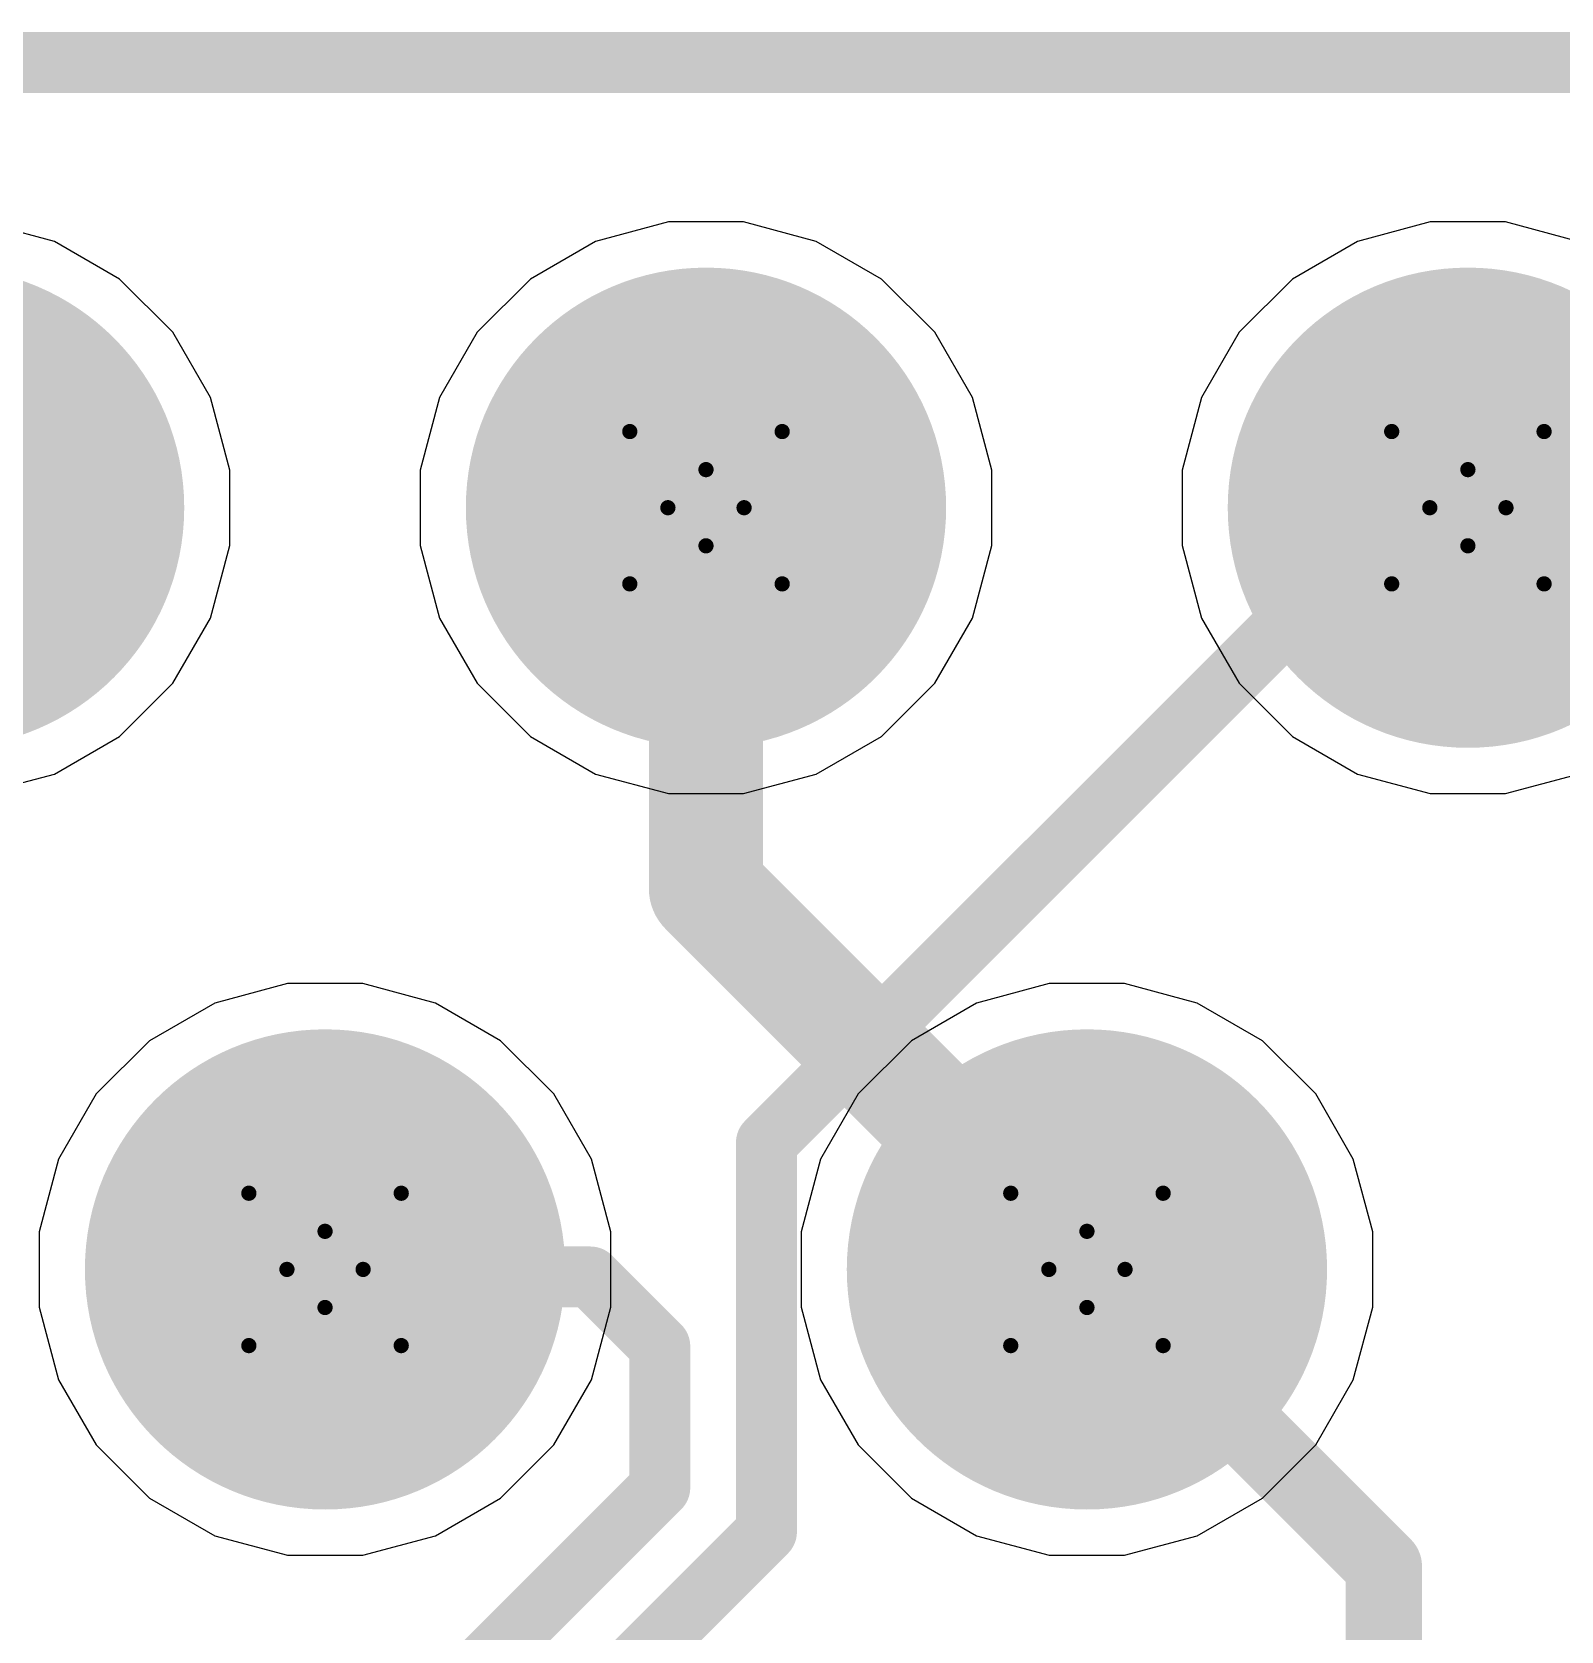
# Model space of a CAD drawing. Header units: inches. Extents: x 0 to 5401, y 0 to 5414.
# Drawn here: x 99.97 to 105.07, y 95.98 to 101.31 of the extents above; entities that cross this region are included whole.
import ezdxf

# ---------------------------------------------------------------- set-up
doc = ezdxf.new("R2010")
doc.units = ezdxf.units.IN
for name, color, linetype in [('Bottom Layer', 5, 'Continuous'), ('Bottom Solder', 6, 'Continuous'), ('Drill Drawing', 1, 'Continuous'), ('Layer 1', 16, 'Continuous'), ('Layer 2', 76, 'Continuous'), ('Multi-Layer', 9, 'Continuous'), ('Pad Holes', 156, 'Continuous'), ('Top Layer', 1, 'Continuous'), ('Top Solder', 216, 'Continuous')]:
    doc.layers.add(name, color=color, linetype=linetype)

# ---------------------------------------------------------------- blocks, each defined once
blk = doc.blocks.new('HR911105A_179')
at = {"layer": 'Bottom Layer'}
h = blk.add_hatch(color=5, dxfattribs=at)
edge = h.paths.add_edge_path()
edge.add_arc((-3.16999874, -4.35499764), 0.69900038, 0, 360)
h = blk.add_hatch(color=5, dxfattribs=at)
edge = h.paths.add_edge_path()
edge.add_arc((-0.62999874, -4.35499764), 0.69900038, 0, 360)
h = blk.add_hatch(color=5, dxfattribs=at)
edge = h.paths.add_edge_path()
edge.add_arc((1.91000126, -4.35499764), 0.69900038, 0, 360)
h = blk.add_hatch(color=5, dxfattribs=at)
edge = h.paths.add_edge_path()
edge.add_arc((-1.89999874, -6.89499764), 0.69900038, 0, 360)
h = blk.add_hatch(color=5, dxfattribs=at)
edge = h.paths.add_edge_path()
edge.add_arc((0.64000126, -6.89499764), 0.69900038, 0, 360)
at = {"layer": 'Bottom Solder'}
h = blk.add_hatch(color=6, dxfattribs=at)
edge = h.paths.add_edge_path()
edge.add_arc((-3.16999874, -4.35499764), 0.8006003799999999, 0, 360)
h = blk.add_hatch(color=6, dxfattribs=at)
edge = h.paths.add_edge_path()
edge.add_arc((-0.62999874, -4.35499764), 0.8006003799999999, 0, 360)
h = blk.add_hatch(color=6, dxfattribs=at)
edge = h.paths.add_edge_path()
edge.add_arc((1.91000126, -4.35499764), 0.8006003799999999, 0, 360)
h = blk.add_hatch(color=6, dxfattribs=at)
edge = h.paths.add_edge_path()
edge.add_arc((-1.89999874, -6.89499764), 0.8006003799999999, 0, 360)
h = blk.add_hatch(color=6, dxfattribs=at)
edge = h.paths.add_edge_path()
edge.add_arc((0.64000126, -6.89499764), 0.8006003799999999, 0, 360)
at = {"layer": 'Layer 1'}
h = blk.add_hatch(color=16, dxfattribs=at)
edge = h.paths.add_edge_path()
edge.add_arc((-3.16999874, -4.35499764), 0.69900038, 0, 360)
h = blk.add_hatch(color=16, dxfattribs=at)
edge = h.paths.add_edge_path()
edge.add_arc((-0.62999874, -4.35499764), 0.69900038, 0, 360)
h = blk.add_hatch(color=16, dxfattribs=at)
edge = h.paths.add_edge_path()
edge.add_arc((1.91000126, -4.35499764), 0.69900038, 0, 360)
h = blk.add_hatch(color=16, dxfattribs=at)
edge = h.paths.add_edge_path()
edge.add_arc((-1.89999874, -6.89499764), 0.69900038, 0, 360)
h = blk.add_hatch(color=16, dxfattribs=at)
edge = h.paths.add_edge_path()
edge.add_arc((0.64000126, -6.89499764), 0.69900038, 0, 360)
at = {"layer": 'Layer 2'}
h = blk.add_hatch(color=76, dxfattribs=at)
edge = h.paths.add_edge_path()
edge.add_arc((-3.16999874, -4.35499764), 0.69900038, 0, 360)
h = blk.add_hatch(color=76, dxfattribs=at)
edge = h.paths.add_edge_path()
edge.add_arc((-0.62999874, -4.35499764), 0.69900038, 0, 360)
h = blk.add_hatch(color=76, dxfattribs=at)
edge = h.paths.add_edge_path()
edge.add_arc((1.91000126, -4.35499764), 0.69900038, 0, 360)
h = blk.add_hatch(color=76, dxfattribs=at)
edge = h.paths.add_edge_path()
edge.add_arc((-1.89999874, -6.89499764), 0.69900038, 0, 360)
h = blk.add_hatch(color=76, dxfattribs=at)
edge = h.paths.add_edge_path()
edge.add_arc((0.64000126, -6.89499764), 0.69900038, 0, 360)
at = {"layer": 'Multi-Layer'}
h = blk.add_hatch(color=9, dxfattribs=at)
edge = h.paths.add_edge_path()
edge.add_arc((-3.16999874, -4.35499764), 0.69900038, 0, 360)
h = blk.add_hatch(color=9, dxfattribs=at)
edge = h.paths.add_edge_path()
edge.add_arc((-0.62999874, -4.35499764), 0.69900038, 0, 360)
h = blk.add_hatch(color=9, dxfattribs=at)
edge = h.paths.add_edge_path()
edge.add_arc((1.91000126, -4.35499764), 0.69900038, 0, 360)
h = blk.add_hatch(color=9, dxfattribs=at)
edge = h.paths.add_edge_path()
edge.add_arc((-1.89999874, -6.89499764), 0.69900038, 0, 360)
h = blk.add_hatch(color=9, dxfattribs=at)
edge = h.paths.add_edge_path()
edge.add_arc((0.64000126, -6.89499764), 0.69900038, 0, 360)
at = {"layer": 'Pad Holes'}
h = blk.add_hatch(color=7, dxfattribs=at)
edge = h.paths.add_edge_path()
edge.add_arc((-3.16999874, -4.35499764), 0.44500038, 0, 360)
h = blk.add_hatch(color=7, dxfattribs=at)
edge = h.paths.add_edge_path()
edge.add_arc((-0.62999874, -4.35499764), 0.44500038, 0, 360)
h = blk.add_hatch(color=7, dxfattribs=at)
edge = h.paths.add_edge_path()
edge.add_arc((1.91000126, -4.35499764), 0.44500038, 0, 360)
h = blk.add_hatch(color=7, dxfattribs=at)
edge = h.paths.add_edge_path()
edge.add_arc((-1.89999874, -6.89499764), 0.44500038, 0, 360)
h = blk.add_hatch(color=7, dxfattribs=at)
edge = h.paths.add_edge_path()
edge.add_arc((0.64000126, -6.89499764), 0.44500038, 0, 360)
at = {"layer": 'Top Layer'}
h = blk.add_hatch(color=1, dxfattribs=at)
edge = h.paths.add_edge_path()
edge.add_arc((-3.16999874, -4.35499764), 0.69900038, 0, 360)
h = blk.add_hatch(color=1, dxfattribs=at)
edge = h.paths.add_edge_path()
edge.add_arc((-0.62999874, -4.35499764), 0.69900038, 0, 360)
h = blk.add_hatch(color=1, dxfattribs=at)
edge = h.paths.add_edge_path()
edge.add_arc((1.91000126, -4.35499764), 0.69900038, 0, 360)
h = blk.add_hatch(color=1, dxfattribs=at)
edge = h.paths.add_edge_path()
edge.add_arc((-1.89999874, -6.89499764), 0.69900038, 0, 360)
h = blk.add_hatch(color=1, dxfattribs=at)
edge = h.paths.add_edge_path()
edge.add_arc((0.64000126, -6.89499764), 0.69900038, 0, 360)
at = {"layer": 'Top Solder'}
h = blk.add_hatch(color=216, dxfattribs=at)
edge = h.paths.add_edge_path()
edge.add_arc((-3.16999874, -4.35499764), 0.8006003799999999, 0, 360)
h = blk.add_hatch(color=216, dxfattribs=at)
edge = h.paths.add_edge_path()
edge.add_arc((-0.62999874, -4.35499764), 0.8006003799999999, 0, 360)
h = blk.add_hatch(color=216, dxfattribs=at)
edge = h.paths.add_edge_path()
edge.add_arc((1.91000126, -4.35499764), 0.8006003799999999, 0, 360)
h = blk.add_hatch(color=216, dxfattribs=at)
edge = h.paths.add_edge_path()
edge.add_arc((-1.89999874, -6.89499764), 0.8006003799999999, 0, 360)
h = blk.add_hatch(color=216, dxfattribs=at)
edge = h.paths.add_edge_path()
edge.add_arc((0.64000126, -6.89499764), 0.8006003799999999, 0, 360)

msp = doc.modelspace()

# ---------------------------------------------------------------- linework, layer by layer
at = {"layer": 'Bottom Layer'}
for points in [[(102.21461396, 98.4576136, 0.3809999999999999, 0.3809999999999999, 0), (102.21461396, 99.7276136, 0.3809999999999999, 0.3809999999999999, 0)], [(102.21461396, 98.4576136, 0.3809999999999999, 0.3809999999999999, 0), (103.48461396, 97.18761359999999, 0.3809999999999999, 0.3809999999999999, 0)]]:
    msp.add_lwpolyline(points, format="xyseb", dxfattribs=at)
for points in [[(102.11936396, 99.7276136, 0.1905, 0.1905, 1), (102.30986396, 99.7276136, 0.1905, 0.1905, 1)], [(102.11936396, 98.4576136, 0.1905, 0.1905, 1), (102.30986396, 98.4576136, 0.1905, 0.1905, 1)], [(102.11936396, 98.4576136, 0.1905, 0.1905, 1), (102.30986396, 98.4576136, 0.1905, 0.1905, 1)], [(103.38936396, 97.18761359999999, 0.1905, 0.1905, 1), (103.57986396, 97.18761359999999, 0.1905, 0.1905, 1)]]:
    msp.add_lwpolyline(points, format="xyseb", close=True, dxfattribs=at)
at = {"layer": 'Drill Drawing'}
for points in [[(101.96061396, 99.9816136, 0.0508, 0.0508, 0), (102.21461396, 99.8546136, 0.0508, 0.0508, 0)], [(101.96061396, 99.9816136, 0.0508, 0.0508, 0), (102.08761396, 99.7276136, 0.0508, 0.0508, 0)], [(102.21461396, 99.8546136, 0.0508, 0.0508, 0), (102.46861396, 99.9816136, 0.0508, 0.0508, 0)], [(102.34161396, 99.7276136, 0.0508, 0.0508, 0), (102.46861396, 99.9816136, 0.0508, 0.0508, 0)], [(104.50061396, 99.9816136, 0.0508, 0.0508, 0), (104.75461396, 99.8546136, 0.0508, 0.0508, 0)], [(104.50061396, 99.9816136, 0.0508, 0.0508, 0), (104.62761396, 99.7276136, 0.0508, 0.0508, 0)], [(104.75461396, 99.8546136, 0.0508, 0.0508, 0), (105.00861396, 99.9816136, 0.0508, 0.0508, 0)], [(104.88161396, 99.7276136, 0.0508, 0.0508, 0), (105.00861396, 99.9816136, 0.0508, 0.0508, 0)], [(101.96061396, 99.4736136, 0.0508, 0.0508, 0), (102.08761396, 99.7276136, 0.0508, 0.0508, 0)], [(102.34161396, 99.7276136, 0.0508, 0.0508, 0), (102.46861396, 99.4736136, 0.0508, 0.0508, 0)], [(104.50061396, 99.4736136, 0.0508, 0.0508, 0), (104.62761396, 99.7276136, 0.0508, 0.0508, 0)], [(104.88161396, 99.7276136, 0.0508, 0.0508, 0), (105.00861396, 99.4736136, 0.0508, 0.0508, 0)], [(101.96061396, 99.4736136, 0.0508, 0.0508, 0), (102.21461396, 99.60061359999999, 0.0508, 0.0508, 0)], [(102.21461396, 99.60061359999999, 0.0508, 0.0508, 0), (102.46861396, 99.4736136, 0.0508, 0.0508, 0)], [(104.50061396, 99.4736136, 0.0508, 0.0508, 0), (104.75461396, 99.60061359999999, 0.0508, 0.0508, 0)], [(104.75461396, 99.60061359999999, 0.0508, 0.0508, 0), (105.00861396, 99.4736136, 0.0508, 0.0508, 0)], [(100.69061396, 97.4416136, 0.0508, 0.0508, 0), (100.94461396, 97.3146136, 0.0508, 0.0508, 0)], [(100.69061396, 97.4416136, 0.0508, 0.0508, 0), (100.81761396, 97.18761359999999, 0.0508, 0.0508, 0)], [(100.94461396, 97.3146136, 0.0508, 0.0508, 0), (101.19861396, 97.4416136, 0.0508, 0.0508, 0)], [(101.07161396, 97.18761359999999, 0.0508, 0.0508, 0), (101.19861396, 97.4416136, 0.0508, 0.0508, 0)], [(103.23061396, 97.4416136, 0.0508, 0.0508, 0), (103.48461396, 97.3146136, 0.0508, 0.0508, 0)], [(103.23061396, 97.4416136, 0.0508, 0.0508, 0), (103.35761396, 97.18761359999999, 0.0508, 0.0508, 0)], [(103.48461396, 97.3146136, 0.0508, 0.0508, 0), (103.73861396, 97.4416136, 0.0508, 0.0508, 0)], [(103.61161396, 97.18761359999999, 0.0508, 0.0508, 0), (103.73861396, 97.4416136, 0.0508, 0.0508, 0)], [(100.69061396, 96.9336136, 0.0508, 0.0508, 0), (100.81761396, 97.18761359999999, 0.0508, 0.0508, 0)], [(101.07161396, 97.18761359999999, 0.0508, 0.0508, 0), (101.19861396, 96.9336136, 0.0508, 0.0508, 0)], [(103.23061396, 96.9336136, 0.0508, 0.0508, 0), (103.35761396, 97.18761359999999, 0.0508, 0.0508, 0)], [(103.61161396, 97.18761359999999, 0.0508, 0.0508, 0), (103.73861396, 96.9336136, 0.0508, 0.0508, 0)], [(100.69061396, 96.9336136, 0.0508, 0.0508, 0), (100.94461396, 97.0606136, 0.0508, 0.0508, 0)], [(100.94461396, 97.0606136, 0.0508, 0.0508, 0), (101.19861396, 96.9336136, 0.0508, 0.0508, 0)], [(103.23061396, 96.9336136, 0.0508, 0.0508, 0), (103.48461396, 97.0606136, 0.0508, 0.0508, 0)], [(103.48461396, 97.0606136, 0.0508, 0.0508, 0), (103.73861396, 96.9336136, 0.0508, 0.0508, 0)]]:
    msp.add_lwpolyline(points, format="xyseb", dxfattribs=at)
for points in [[(101.94791396, 99.9816136, 0.0254, 0.0254, 1), (101.97331396, 99.9816136, 0.0254, 0.0254, 1)], [(101.94791396, 99.9816136, 0.0254, 0.0254, 1), (101.97331396, 99.9816136, 0.0254, 0.0254, 1)], [(102.45591396, 99.9816136, 0.0254, 0.0254, 1), (102.48131396, 99.9816136, 0.0254, 0.0254, 1)], [(102.45591396, 99.9816136, 0.0254, 0.0254, 1), (102.48131396, 99.9816136, 0.0254, 0.0254, 1)], [(104.48791396, 99.9816136, 0.0254, 0.0254, 1), (104.51331396, 99.9816136, 0.0254, 0.0254, 1)], [(104.48791396, 99.9816136, 0.0254, 0.0254, 1), (104.51331396, 99.9816136, 0.0254, 0.0254, 1)], [(104.99591396, 99.9816136, 0.0254, 0.0254, 1), (105.02131396, 99.9816136, 0.0254, 0.0254, 1)], [(104.99591396, 99.9816136, 0.0254, 0.0254, 1), (105.02131396, 99.9816136, 0.0254, 0.0254, 1)], [(102.20191396, 99.8546136, 0.0254, 0.0254, 1), (102.22731396, 99.8546136, 0.0254, 0.0254, 1)], [(102.20191396, 99.8546136, 0.0254, 0.0254, 1), (102.22731396, 99.8546136, 0.0254, 0.0254, 1)], [(104.74191396, 99.8546136, 0.0254, 0.0254, 1), (104.76731396, 99.8546136, 0.0254, 0.0254, 1)], [(104.74191396, 99.8546136, 0.0254, 0.0254, 1), (104.76731396, 99.8546136, 0.0254, 0.0254, 1)], [(102.07491396, 99.7276136, 0.0254, 0.0254, 1), (102.10031396, 99.7276136, 0.0254, 0.0254, 1)], [(102.07491396, 99.7276136, 0.0254, 0.0254, 1), (102.10031396, 99.7276136, 0.0254, 0.0254, 1)], [(102.32891396, 99.7276136, 0.0254, 0.0254, 1), (102.35431396, 99.7276136, 0.0254, 0.0254, 1)], [(102.32891396, 99.7276136, 0.0254, 0.0254, 1), (102.35431396, 99.7276136, 0.0254, 0.0254, 1)], [(104.61491396, 99.7276136, 0.0254, 0.0254, 1), (104.64031396, 99.7276136, 0.0254, 0.0254, 1)], [(104.61491396, 99.7276136, 0.0254, 0.0254, 1), (104.64031396, 99.7276136, 0.0254, 0.0254, 1)], [(104.86891396, 99.7276136, 0.0254, 0.0254, 1), (104.89431396, 99.7276136, 0.0254, 0.0254, 1)], [(104.86891396, 99.7276136, 0.0254, 0.0254, 1), (104.89431396, 99.7276136, 0.0254, 0.0254, 1)], [(102.20191396, 99.60061359999999, 0.0254, 0.0254, 1), (102.22731396, 99.60061359999999, 0.0254, 0.0254, 1)], [(102.20191396, 99.60061359999999, 0.0254, 0.0254, 1), (102.22731396, 99.60061359999999, 0.0254, 0.0254, 1)], [(104.74191396, 99.60061359999999, 0.0254, 0.0254, 1), (104.76731396, 99.60061359999999, 0.0254, 0.0254, 1)], [(104.74191396, 99.60061359999999, 0.0254, 0.0254, 1), (104.76731396, 99.60061359999999, 0.0254, 0.0254, 1)], [(101.94791396, 99.4736136, 0.0254, 0.0254, 1), (101.97331396, 99.4736136, 0.0254, 0.0254, 1)], [(101.94791396, 99.4736136, 0.0254, 0.0254, 1), (101.97331396, 99.4736136, 0.0254, 0.0254, 1)], [(102.45591396, 99.4736136, 0.0254, 0.0254, 1), (102.48131396, 99.4736136, 0.0254, 0.0254, 1)], [(102.45591396, 99.4736136, 0.0254, 0.0254, 1), (102.48131396, 99.4736136, 0.0254, 0.0254, 1)], [(104.48791396, 99.4736136, 0.0254, 0.0254, 1), (104.51331396, 99.4736136, 0.0254, 0.0254, 1)], [(104.48791396, 99.4736136, 0.0254, 0.0254, 1), (104.51331396, 99.4736136, 0.0254, 0.0254, 1)], [(104.99591396, 99.4736136, 0.0254, 0.0254, 1), (105.02131396, 99.4736136, 0.0254, 0.0254, 1)], [(104.99591396, 99.4736136, 0.0254, 0.0254, 1), (105.02131396, 99.4736136, 0.0254, 0.0254, 1)], [(100.67791396, 97.4416136, 0.0254, 0.0254, 1), (100.70331396, 97.4416136, 0.0254, 0.0254, 1)], [(100.67791396, 97.4416136, 0.0254, 0.0254, 1), (100.70331396, 97.4416136, 0.0254, 0.0254, 1)], [(101.18591396, 97.4416136, 0.0254, 0.0254, 1), (101.21131396, 97.4416136, 0.0254, 0.0254, 1)], [(101.18591396, 97.4416136, 0.0254, 0.0254, 1), (101.21131396, 97.4416136, 0.0254, 0.0254, 1)], [(103.21791396, 97.4416136, 0.0254, 0.0254, 1), (103.24331396, 97.4416136, 0.0254, 0.0254, 1)], [(103.21791396, 97.4416136, 0.0254, 0.0254, 1), (103.24331396, 97.4416136, 0.0254, 0.0254, 1)], [(103.72591396, 97.4416136, 0.0254, 0.0254, 1), (103.75131396, 97.4416136, 0.0254, 0.0254, 1)], [(103.72591396, 97.4416136, 0.0254, 0.0254, 1), (103.75131396, 97.4416136, 0.0254, 0.0254, 1)], [(100.93191396, 97.3146136, 0.0254, 0.0254, 1), (100.95731396, 97.3146136, 0.0254, 0.0254, 1)], [(100.93191396, 97.3146136, 0.0254, 0.0254, 1), (100.95731396, 97.3146136, 0.0254, 0.0254, 1)], [(103.47191396, 97.3146136, 0.0254, 0.0254, 1), (103.49731396, 97.3146136, 0.0254, 0.0254, 1)], [(103.47191396, 97.3146136, 0.0254, 0.0254, 1), (103.49731396, 97.3146136, 0.0254, 0.0254, 1)], [(100.80491396, 97.18761359999999, 0.0254, 0.0254, 1), (100.83031396, 97.18761359999999, 0.0254, 0.0254, 1)], [(100.80491396, 97.18761359999999, 0.0254, 0.0254, 1), (100.83031396, 97.18761359999999, 0.0254, 0.0254, 1)], [(101.05891396, 97.18761359999999, 0.0254, 0.0254, 1), (101.08431396, 97.18761359999999, 0.0254, 0.0254, 1)], [(101.05891396, 97.18761359999999, 0.0254, 0.0254, 1), (101.08431396, 97.18761359999999, 0.0254, 0.0254, 1)], [(103.34491396, 97.18761359999999, 0.0254, 0.0254, 1), (103.37031396, 97.18761359999999, 0.0254, 0.0254, 1)], [(103.34491396, 97.18761359999999, 0.0254, 0.0254, 1), (103.37031396, 97.18761359999999, 0.0254, 0.0254, 1)], [(103.59891396, 97.18761359999999, 0.0254, 0.0254, 1), (103.62431396, 97.18761359999999, 0.0254, 0.0254, 1)], [(103.59891396, 97.18761359999999, 0.0254, 0.0254, 1), (103.62431396, 97.18761359999999, 0.0254, 0.0254, 1)], [(100.93191396, 97.0606136, 0.0254, 0.0254, 1), (100.95731396, 97.0606136, 0.0254, 0.0254, 1)], [(100.93191396, 97.0606136, 0.0254, 0.0254, 1), (100.95731396, 97.0606136, 0.0254, 0.0254, 1)], [(103.47191396, 97.0606136, 0.0254, 0.0254, 1), (103.49731396, 97.0606136, 0.0254, 0.0254, 1)], [(103.47191396, 97.0606136, 0.0254, 0.0254, 1), (103.49731396, 97.0606136, 0.0254, 0.0254, 1)], [(100.67791396, 96.9336136, 0.0254, 0.0254, 1), (100.70331396, 96.9336136, 0.0254, 0.0254, 1)], [(100.67791396, 96.9336136, 0.0254, 0.0254, 1), (100.70331396, 96.9336136, 0.0254, 0.0254, 1)], [(101.18591396, 96.9336136, 0.0254, 0.0254, 1), (101.21131396, 96.9336136, 0.0254, 0.0254, 1)], [(101.18591396, 96.9336136, 0.0254, 0.0254, 1), (101.21131396, 96.9336136, 0.0254, 0.0254, 1)], [(103.21791396, 96.9336136, 0.0254, 0.0254, 1), (103.24331396, 96.9336136, 0.0254, 0.0254, 1)], [(103.21791396, 96.9336136, 0.0254, 0.0254, 1), (103.24331396, 96.9336136, 0.0254, 0.0254, 1)], [(103.72591396, 96.9336136, 0.0254, 0.0254, 1), (103.75131396, 96.9336136, 0.0254, 0.0254, 1)], [(103.72591396, 96.9336136, 0.0254, 0.0254, 1), (103.75131396, 96.9336136, 0.0254, 0.0254, 1)]]:
    msp.add_lwpolyline(points, format="xyseb", close=True, dxfattribs=at)
at = {"layer": 'Layer 1'}
for p, q in [((100.0424593, 100.61566872), (99.80007979999999, 100.68061398)), ((102.08914812, 100.68061398), (101.84676862, 100.61566872)), ((102.3400798, 100.68061398), (102.08914812, 100.68061398)), ((102.5824593, 100.61566872), (102.3400798, 100.68061398)), ((104.62914812, 100.68061398), (104.38676862, 100.61566872)), ((104.8800798, 100.68061398), (104.62914812, 100.68061398)), ((105.1224593, 100.61566872), (104.8800798, 100.68061398)), ((100.25977154, 100.49020542), (100.0424593, 100.61566872)), ((101.84676862, 100.61566872), (101.62945638, 100.49020542)), ((102.79977154, 100.49020542), (102.5824593, 100.61566872)), ((104.38676862, 100.61566872), (104.16945638, 100.49020542)), ((100.43720578, 100.31277118), (100.25977154, 100.49020542)), ((101.62945638, 100.49020542), (101.45202214, 100.31277118)), ((102.97720578, 100.31277118), (102.79977154, 100.49020542)), ((104.16945638, 100.49020542), (103.99202214, 100.31277118)), ((100.56266908, 100.09545894), (100.43720578, 100.31277118)), ((101.45202214, 100.31277118), (101.32655884, 100.09545894)), ((103.10266908, 100.09545894), (102.97720578, 100.31277118)), ((103.99202214, 100.31277118), (103.86655884, 100.09545894)), ((100.62761434, 99.85307944), (100.56266908, 100.09545894)), ((101.32655884, 100.09545894), (101.26161358, 99.85307944)), ((103.16761434, 99.85307944), (103.10266908, 100.09545894)), ((103.86655884, 100.09545894), (103.80161358, 99.85307944)), ((100.62761434, 99.60214776), (100.62761434, 99.85307944)), ((101.26161358, 99.85307944), (101.26161358, 99.60214776)), ((103.16761434, 99.60214776), (103.16761434, 99.85307944)), ((103.80161358, 99.85307944), (103.80161358, 99.60214776)), ((100.56266908, 99.35976826), (100.62761434, 99.60214776)), ((101.26161358, 99.60214776), (101.32655884, 99.35976826)), ((103.10266908, 99.35976826), (103.16761434, 99.60214776)), ((103.80161358, 99.60214776), (103.86655884, 99.35976826)), ((100.43720578, 99.14245602), (100.56266908, 99.35976826)), ((101.32655884, 99.35976826), (101.45202214, 99.14245602)), ((102.97720578, 99.14245602), (103.10266908, 99.35976826)), ((103.86655884, 99.35976826), (103.99202214, 99.14245602)), ((100.25977154, 98.96502178), (100.43720578, 99.14245602)), ((101.45202214, 99.14245602), (101.62945638, 98.96502178)), ((102.79977154, 98.96502178), (102.97720578, 99.14245602)), ((103.99202214, 99.14245602), (104.16945638, 98.96502178)), ((100.0424593, 98.83955848), (100.25977154, 98.96502178)), ((101.62945638, 98.96502178), (101.84676862, 98.83955848)), ((102.5824593, 98.83955848), (102.79977154, 98.96502178)), ((104.16945638, 98.96502178), (104.38676862, 98.83955848)), ((99.80007979999999, 98.77461321999999), (100.0424593, 98.83955848)), ((101.84676862, 98.83955848), (102.08914812, 98.77461321999999)), ((102.3400798, 98.77461321999999), (102.5824593, 98.83955848)), ((104.38676862, 98.83955848), (104.62914812, 98.77461321999999)), ((104.8800798, 98.77461321999999), (105.1224593, 98.83955848)), ((102.08914812, 98.77461321999999), (102.3400798, 98.77461321999999)), ((104.62914812, 98.77461321999999), (104.8800798, 98.77461321999999)), ((100.81914812, 98.14061398), (100.57676862, 98.07566872)), ((101.0700798, 98.14061398), (100.81914812, 98.14061398)), ((101.3124593, 98.07566872), (101.0700798, 98.14061398)), ((103.35914812, 98.14061398), (103.11676862, 98.07566872)), ((103.6100798, 98.14061398), (103.35914812, 98.14061398)), ((103.8524593, 98.07566872), (103.6100798, 98.14061398)), ((100.57676862, 98.07566872), (100.35945638, 97.95020542)), ((101.52977154, 97.95020542), (101.3124593, 98.07566872)), ((103.11676862, 98.07566872), (102.89945638, 97.95020542)), ((104.06977154, 97.95020542), (103.8524593, 98.07566872)), ((100.35945638, 97.95020542), (100.18202214, 97.77277117999999)), ((101.70720578, 97.77277117999999), (101.52977154, 97.95020542)), ((102.89945638, 97.95020542), (102.72202214, 97.77277117999999)), ((104.24720578, 97.77277117999999), (104.06977154, 97.95020542)), ((100.18202214, 97.77277117999999), (100.05655884, 97.55545894)), ((101.83266908, 97.55545894), (101.70720578, 97.77277117999999)), ((102.72202214, 97.77277117999999), (102.59655884, 97.55545894)), ((104.37266908, 97.55545894), (104.24720578, 97.77277117999999)), ((100.05655884, 97.55545894), (99.99161357999999, 97.31307944)), ((101.89761434, 97.31307944), (101.83266908, 97.55545894)), ((102.59655884, 97.55545894), (102.53161358, 97.31307944)), ((104.43761434, 97.31307944), (104.37266908, 97.55545894)), ((99.99161357999999, 97.31307944), (99.99161357999999, 97.06214776)), ((101.89761434, 97.06214776), (101.89761434, 97.31307944)), ((102.53161358, 97.31307944), (102.53161358, 97.06214776)), ((104.43761434, 97.06214776), (104.43761434, 97.31307944)), ((99.99161357999999, 97.06214776), (100.05655884, 96.81976825999999)), ((101.83266908, 96.81976825999999), (101.89761434, 97.06214776)), ((102.53161358, 97.06214776), (102.59655884, 96.81976825999999)), ((104.37266908, 96.81976825999999), (104.43761434, 97.06214776)), ((100.05655884, 96.81976825999999), (100.18202214, 96.60245601999999)), ((101.70720578, 96.60245601999999), (101.83266908, 96.81976825999999)), ((102.59655884, 96.81976825999999), (102.72202214, 96.60245601999999)), ((104.24720578, 96.60245601999999), (104.37266908, 96.81976825999999)), ((100.18202214, 96.60245601999999), (100.35945638, 96.42502178)), ((101.52977154, 96.42502178), (101.70720578, 96.60245601999999)), ((102.72202214, 96.60245601999999), (102.89945638, 96.42502178)), ((104.06977154, 96.42502178), (104.24720578, 96.60245601999999)), ((100.35945638, 96.42502178), (100.57676862, 96.29955848)), ((101.3124593, 96.29955848), (101.52977154, 96.42502178)), ((102.89945638, 96.42502178), (103.11676862, 96.29955848)), ((103.8524593, 96.29955848), (104.06977154, 96.42502178)), ((100.57676862, 96.29955848), (100.81914812, 96.23461322)), ((101.0700798, 96.23461322), (101.3124593, 96.29955848)), ((103.11676862, 96.29955848), (103.35914812, 96.23461322)), ((103.6100798, 96.23461322), (103.8524593, 96.29955848)), ((100.81914812, 96.23461322), (101.0700798, 96.23461322)), ((103.35914812, 96.23461322), (103.6100798, 96.23461322))]:
    msp.add_line(p, q, dxfattribs=at)
at = {"layer": 'Top Layer'}
for points in [[(97.9932127, 101.21241124, 0.2032, 0.2032, 0), (108.1786127, 101.21241124, 0.2032, 0.2032, 0)], [(102.41619598, 97.6106252, 0.2032, 0.2032, 0), (104.53318438, 99.7276136, 0.2032, 0.2032, 0)], [(104.53318438, 99.7276136, 0.2032, 0.2032, 0), (104.75461396, 99.7276136, 0.2032, 0.2032, 0)], [(102.41619598, 96.31248199999999, 0.2032, 0.2032, 0), (102.41619598, 97.6106252, 0.2032, 0.2032, 0)], [(103.48461396, 97.18761359999999, 0.254, 0.254, 0), (104.47461198, 96.19761557999999, 0.254, 0.254, 0)], [(100.94461396, 97.18761359999999, 0.2032, 0.2032, 0), (100.96977012, 97.16245744, 0.2032, 0.2032, 0)], [(100.96977012, 97.16245744, 0.2032, 0.2032, 0), (101.82938232, 97.16245744, 0.2032, 0.2032, 0)], [(101.82938232, 97.16245744, 0.2032, 0.2032, 0), (102.06059598, 96.93124377999999, 0.2032, 0.2032, 0)], [(102.06059598, 96.45977405999999, 0.2032, 0.2032, 0), (102.06059598, 96.93124377999999, 0.2032, 0.2032, 0)], [(101.68602218, 96.08520026, 0.2032, 0.2032, 0), (102.06059598, 96.45977405999999, 0.2032, 0.2032, 0)], [(101.83331424, 95.72960025999998, 0.2032, 0.2032, 0), (102.41619598, 96.31248199999999, 0.2032, 0.2032, 0)], [(104.47461198, 92.85581124, 0.254, 0.254, 0), (104.47461198, 96.19761557999999, 0.254, 0.254, 0)], [(101.4777117, 95.87689232, 0.2032, 0.2032, 0), (101.68601964, 96.08520026, 0.2032, 0.2032, 0)], [(101.68601964, 96.08520026, 0.2032, 0.2032, 0), (101.68602218, 96.08520026, 0.2032, 0.2032, 0)]]:
    msp.add_lwpolyline(points, format="xyseb", dxfattribs=at)
for points in [[(104.48238438, 99.7276136, 0.1016, 0.1016, 1), (104.58398438, 99.7276136, 0.1016, 0.1016, 1)], [(104.48238438, 99.7276136, 0.1016, 0.1016, 1), (104.58398438, 99.7276136, 0.1016, 0.1016, 1)], [(104.70381396, 99.7276136, 0.1016, 0.1016, 1), (104.80541396, 99.7276136, 0.1016, 0.1016, 1)], [(102.36539598, 97.6106252, 0.1016, 0.1016, 1), (102.46699598, 97.6106252, 0.1016, 0.1016, 1)], [(102.36539598, 97.6106252, 0.1016, 0.1016, 1), (102.46699598, 97.6106252, 0.1016, 0.1016, 1)], [(103.42111396, 97.18761359999999, 0.127, 0.127, 1), (103.54811396, 97.18761359999999, 0.127, 0.127, 1)], [(100.89381396, 97.18761359999999, 0.1016, 0.1016, 1), (100.99541396, 97.18761359999999, 0.1016, 0.1016, 1)], [(100.91897012, 97.16245744, 0.1016, 0.1016, 1), (101.02057012, 97.16245744, 0.1016, 0.1016, 1)], [(100.91897012, 97.16245744, 0.1016, 0.1016, 1), (101.02057012, 97.16245744, 0.1016, 0.1016, 1)], [(101.77858232, 97.16245744, 0.1016, 0.1016, 1), (101.88018232, 97.16245744, 0.1016, 0.1016, 1)], [(101.77858232, 97.16245744, 0.1016, 0.1016, 1), (101.88018232, 97.16245744, 0.1016, 0.1016, 1)], [(102.00979598, 96.93124377999999, 0.1016, 0.1016, 1), (102.11139598, 96.93124377999999, 0.1016, 0.1016, 1)], [(102.00979598, 96.93124377999999, 0.1016, 0.1016, 1), (102.11139598, 96.93124377999999, 0.1016, 0.1016, 1)], [(102.00979598, 96.45977405999999, 0.1016, 0.1016, 1), (102.11139598, 96.45977405999999, 0.1016, 0.1016, 1)], [(102.00979598, 96.45977405999999, 0.1016, 0.1016, 1), (102.11139598, 96.45977405999999, 0.1016, 0.1016, 1)], [(102.36539598, 96.31248199999999, 0.1016, 0.1016, 1), (102.46699598, 96.31248199999999, 0.1016, 0.1016, 1)], [(102.36539598, 96.31248199999999, 0.1016, 0.1016, 1), (102.46699598, 96.31248199999999, 0.1016, 0.1016, 1)], [(104.41111198, 96.19761557999999, 0.127, 0.127, 1), (104.53811198, 96.19761557999999, 0.127, 0.127, 1)], [(104.41111198, 96.19761557999999, 0.127, 0.127, 1), (104.53811198, 96.19761557999999, 0.127, 0.127, 1)], [(101.63521964, 96.08520026, 0.1016, 0.1016, 1), (101.73681964, 96.08520026, 0.1016, 0.1016, 1)], [(101.63521964, 96.08520026, 0.1016, 0.1016, 1), (101.73681964, 96.08520026, 0.1016, 0.1016, 1)], [(101.63522218, 96.08520026, 0.1016, 0.1016, 1), (101.73682218, 96.08520026, 0.1016, 0.1016, 1)], [(101.63522218, 96.08520026, 0.1016, 0.1016, 1), (101.73682218, 96.08520026, 0.1016, 0.1016, 1)]]:
    msp.add_lwpolyline(points, format="xyseb", close=True, dxfattribs=at)

# ---------------------------------------------------------------- block references
msp.add_blockref('HR911105A_179', (102.8446127, 104.08261124))

doc.saveas('drawing.dxf')
